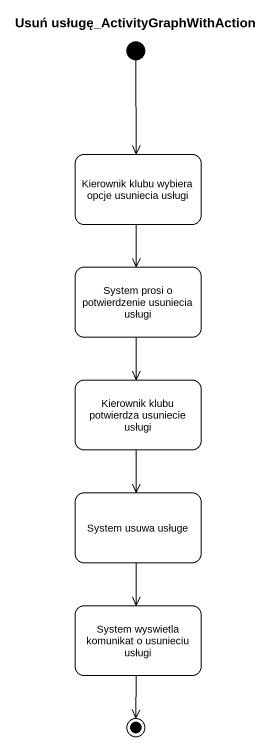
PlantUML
@startuml
title Usuń usługę_ActivityGraphWithAction
hide empty description
state "Kierownik klubu wybiera opcje usuniecia usługi" as Kierownik_klubu_wybiera
state "System prosi o potwierdzenie usuniecia usługi" as System_prosi_o
state "Kierownik klubu potwierdza usuniecie usługi" as Kierownik_klubu_potwierdza
state "System usuwa usługe" as System_usuwa_usługe
state "System wyswietla komunikat o usunieciu usługi" as System_wyswietla_komunikat
[*] --> Kierownik_klubu_wybiera
Kierownik_klubu_wybiera --> System_prosi_o
System_prosi_o --> Kierownik_klubu_potwierdza
Kierownik_klubu_potwierdza --> System_usuwa_usługe
System_usuwa_usługe --> System_wyswietla_komunikat
System_wyswietla_komunikat --> [*]
@enduml
